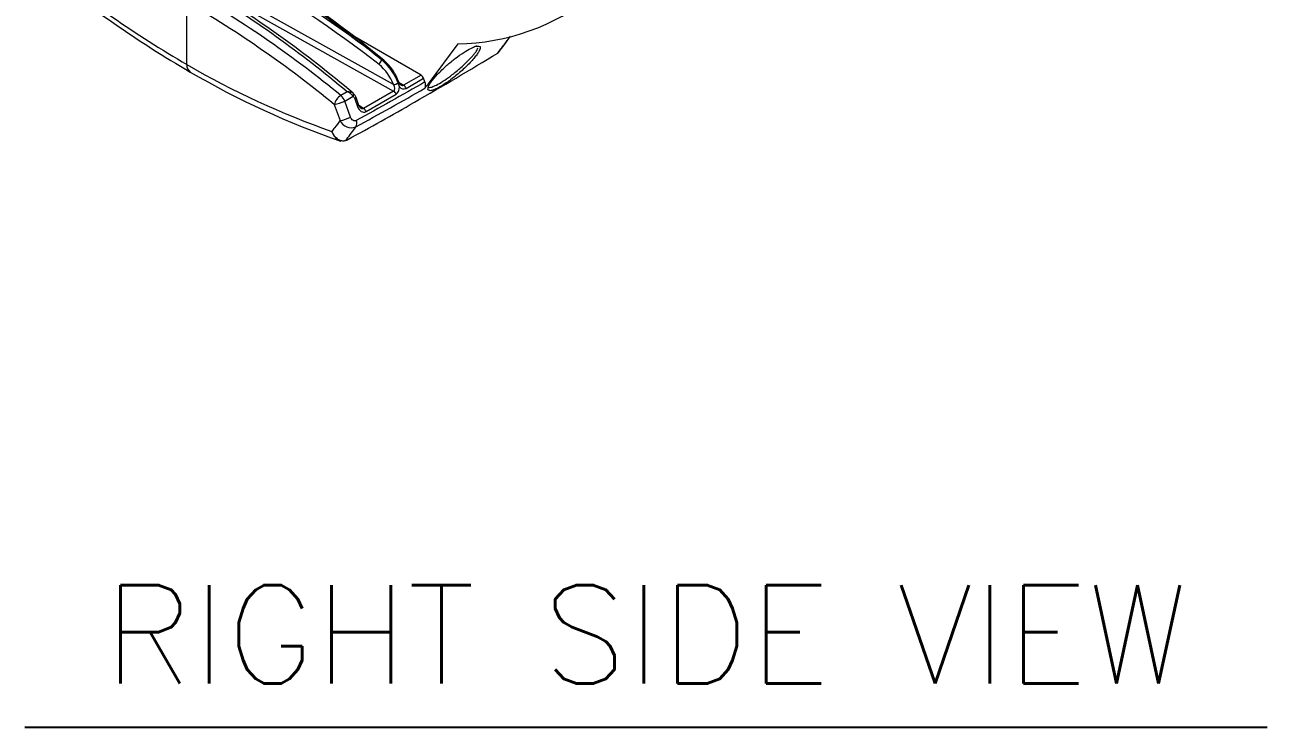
# Model space of a CAD drawing. Extents: x 9.3 to 87, y 1.1 to 68.8.
# Drawn here: x 56.36 to 65.82, y 43.35 to 48.69 of the extents above; entities that cross this region are included whole.
import ezdxf
from ezdxf.enums import TextEntityAlignment as Align

# ---------------------------------------------------------------- set-up
doc = ezdxf.new("R2010")
doc.units = 0
doc.header["$MEASUREMENT"] = 0
doc.linetypes.add('SLD-Solid', pattern=[0])
doc.layers.add('OBJECT', color=7, linetype='CONTINUOUS')
doc.styles.get("Standard").update_dxf_attribs({"font": 'SIMPLEX'})

msp = doc.modelspace()

# ---------------------------------------------------------------- linework, layer by layer
at = {"layer": 'OBJECT', "linetype": 'SLD-Solid', "lineweight": 15}
for p, q in [((57.5935, 48.3919), (57.5935, 48.8666)), ((57.5935, 48.3919), (57.5935, 48.8666)), ((57.9542, 48.8666), (59.1681, 48.1898)), ((59.1667, 48.2392), (57.9754, 48.9033)), ((59.3778, 48.3109), (58.8551, 48.6126)), ((59.6569, 48.5487), (59.4305, 48.2443)), ((59.3778, 48.3109), (59.2438, 48.2336)), ((59.2626, 48.2098), (59.3965, 48.2871)), ((59.4069, 48.2587), (59.3965, 48.2871)), ((58.8142, 48.183), (58.7666, 48.1556)), ((59.1681, 48.1898), (58.9391, 48.0576)), ((59.2077, 48.2563), (59.2076, 48.2565)), ((59.2438, 48.2336), (59.2084, 48.2547)), ((59.4305, 48.2443), (59.4235, 48.2349)), ((58.7157, 48.088), (58.7602, 47.9657)), ((58.7956, 48.1138), (58.8593, 48.1506)), ((58.8401, 47.9916), (58.7956, 48.1138)), ((58.8721, 48.1307), (58.8932, 48.0716)), ((58.9027, 48.0809), (58.8817, 48.1401)), ((58.9027, 48.0809), (58.9027, 48.0811)), ((58.9391, 48.0576), (58.9037, 48.0788)), ((58.9578, 48.0338), (59.1868, 48.166))]:
    msp.add_line(p, q, dxfattribs=at)
at = {"layer": 'OBJECT', "color": 1}
msp.add_line((56.3589, 43.3469), (65.8225, 43.3469), dxfattribs=at)
at = {"layer": 'OBJECT', "linetype": 'SLD-Solid', "lineweight": 15, "flags": 128}
for points in [[(59.9638, 48.4809), (60.0144, 48.5474), (60.0593, 48.6063)], [(59.699, 48.3848), (59.7598, 48.4449), (59.7813, 48.4699)], [(59.9638, 48.4809), (59.9629, 48.4799), (59.9611, 48.4785)], [(59.2018, 48.25), (59.2043, 48.2519), (59.2062, 48.2536), (59.2073, 48.2552), (59.2076, 48.2566), (59.2075, 48.2569)], [(59.2021, 48.2491), (59.2046, 48.2511), (59.2065, 48.2529), (59.2075, 48.2545), (59.2078, 48.2559), (59.2077, 48.2563)], [(59.2078, 48.2561), (59.2075, 48.2568), (59.2075, 48.2569)], [(58.8721, 48.1307), (58.8759, 48.133), (58.8788, 48.1352), (58.8808, 48.1372), (58.8817, 48.1389), (58.8817, 48.1401)], [(58.8932, 48.0716), (58.897, 48.0739), (58.8999, 48.0761), (58.9018, 48.0781), (58.9028, 48.0798), (58.9027, 48.0809)]]:
    msp.add_lwpolyline(points, dxfattribs=at)
at = {"layer": 'OBJECT', "linetype": 'SLD-Solid', "lineweight": 15}
for centre, radius, start, end in [((61.9708, 55.8102), 8.6498, 230.62976, 239.79689), ((61.8867, 55.7655), 8.5324, 230.76161, 239.79066), ((53.8242, 41.7094), 8.5291, 53.07788, 60.71257), ((53.6734, 41.9246), 8.4514, 51.3841, 58.97705), ((53.637, 41.8465), 8.5461, 50.33006, 58.95524), ((53.7507, 41.59), 8.6268, 52.03971, 60.67796), ((53.2649, 41.4336), 8.6864, 50.70097, 59.7879), ((53.233, 41.5647), 8.6575, 49.85963, 58.91395), ((53.2801, 41.5923), 8.6276, 49.70523, 58.97934), ((53.2553, 41.4164), 8.6213, 50.70097, 59.7879), ((59.6301, 50.2488), 1.7003, 270.90547, 308.34945), ((59.9519, 48.49), 0.015, 301.22265, 322.72853), ((59.9571, 48.4814), 0.00494, 301.42585, 324.7097), ((57.6531, 48.3844), 0.0601, 172.82459, 235.87756), ((57.6531, 48.3844), 0.0601, 172.82459, 235.87756), ((60.7872, 53.861), 6.3333, 239.71703, 250.73385), ((59.1132, 48.3772), 0.0579, 125.34799, 165.47854), ((58.835, 48.1165), 0.3537, 20.30043, 51.09527), ((59.0863, 48.4149), 0.0116, 57.6937, 124.4817), ((58.8173, 48.1109), 0.4088, 19.87947, 50.06677), ((58.8415, 48.1293), 0.3875, 19.22503, 49.64772), ((60.8692, 53.8995), 6.4442, 239.71608, 250.95633), ((59.3528, 48.2719), 0.0463, 19.08865, 57.29593), ((58.8227, 48.1138), 0.0698, 57.78349, 96.9772), ((58.7825, 48.0915), 0.0969, 37.57703, 70.87108), ((58.8443, 48.1621), 0.0189, 322.28647, 34.49672), ((58.822, 48.1221), 0.0627, 11.88656, 53.12101), ((42.7126, 77.3672), 33.5968, 298.76796, 299.79299), ((59.1552, 48.3389), 0.1004, 276.61514, 297.6403), ((59.1558, 48.3405), 0.1025, 276.29371, 296.83749), ((59.1431, 48.1509), 0.0463, 19.08865, 57.29593), ((59.1505, 48.2162), 0.0619, 305.93051, 5.93249), ((59.2436, 48.2671), 0.0375, 196.65297, 234.97511), ((59.2448, 48.2455), 0.0399, 215.05777, 296.45103), ((59.2353, 48.2546), 0.0228, 234.80084, 292.06074), ((59.2188, 48.1946), 0.0463, 19.08865, 57.29593), ((59.36, 48.2359), 0.0521, 331.47153, 25.89564), ((58.8259, 48.058), 0.1142, 121.2763, 164.76081), ((58.6942, 48.2907), 0.2038, 276.05442, 299.82979), ((58.7033, 48.0807), 0.098, 19.75874, 49.79459), ((58.9391, 48.0913), 0.0378, 195.98381, 234.91848), ((58.7387, 48.1684), 0.2038, 276.05469, 299.82952), ((58.9305, 48.0788), 0.0228, 234.88291, 291.97791), ((58.9141, 48.0187), 0.0463, 19.08865, 57.29593), ((58.8461, 48.0044), 0.0942, 204.22917, 292.08189), ((58.8346, 47.943), 0.0536, 331.12756, 24.47785), ((58.8003, 47.91), 0.1064, 195.02317, 247.40938)]:
    msp.add_arc(centre, radius, start, end, dxfattribs=at)
for centre, major_axis, ratio, start_param, end_param in [((59.1452, 48.2271), (-0.0237, 0.0368), 0.563555, 3.105908, 4.663539), ((58.9356, 48.0961), (-0.0101, 0.0665), 0.703512, 1.839031, 3.409827)]:
    msp.add_ellipse(centre, major_axis=major_axis, ratio=ratio, start_param=start_param, end_param=end_param, dxfattribs=at)
for points, degree in [([(59.9611, 48.4785), (60.0582, 48.606)], 1), ([(59.0797, 48.4244), (59.0359, 48.4596), (58.9919, 48.4941), (58.9479, 48.528)], 3), ([(59.3264, 48.1043), (59.5383, 48.2257), (59.7498, 48.3505), (59.9611, 48.4785)], 3), ([(59.4069, 48.2587), (59.233, 48.1591), (59.0585, 48.0613), (58.8834, 47.9652)], 3), ([(59.1667, 48.2392), (59.1668, 48.239), (59.1669, 48.2388), (59.167, 48.2387)], 3), ([(59.2021, 48.2491), (59.202, 48.2494), (59.2019, 48.2497), (59.2018, 48.25)], 3), ([(59.2121, 48.2226), (59.2089, 48.2314), (59.2053, 48.2402), (59.2021, 48.2491)], 3), ([(59.4058, 48.211), (59.4117, 48.219), (59.4176, 48.2269), (59.4235, 48.2349)], 3), ([(58.8189, 47.8204), (58.9883, 47.9128), (59.1574, 48.0075), (59.3264, 48.1043)], 3), ([(58.7976, 47.812), (58.7936, 47.8101)], 1), ([(58.803, 47.8128), (58.8077, 47.8146), (58.813, 47.8172), (58.8189, 47.8204)], 3)]:
    msp.add_open_spline(points, degree=degree, dxfattribs=at)
for points, knots in [([(59.4305, 48.2068), (59.4309, 48.2132), (59.4316, 48.2248), (59.4537, 48.2612), (59.4966, 48.3132), (59.5661, 48.3798), (59.6377, 48.4388), (59.7026, 48.4849), (59.7567, 48.5163), (59.7963, 48.5329), (59.8097, 48.5324), (59.8163, 48.5321)], [0, 0, 0, 0, 0.099753, 0.178648, 0.34215, 0.490234, 0.602106, 0.714487, 0.814199, 0.908561, 1, 1, 1, 1]), ([(59.8009, 48.465), (59.794, 48.4561), (59.7731, 48.4287), (59.721, 48.374), (59.6456, 48.3073), (59.5719, 48.2523), (59.512, 48.2153), (59.4696, 48.1965), (59.4462, 48.1901), (59.4418, 48.1936), (59.4413, 48.194)], [0, 0, 0, 0, 0.09071, 0.278411, 0.45673, 0.610492, 0.740989, 0.860985, 0.983315, 1, 1, 1, 1]), ([(59.7813, 48.4699), (59.7869, 48.4773), (59.8023, 48.4974), (59.8064, 48.5101), (59.8091, 48.5182)], [0, 0, 0, 0, 0.366014, 1, 1, 1, 1]), ([(59.8035, 48.5283), (59.8032, 48.5291), (59.8023, 48.532), (59.7957, 48.5303), (59.791, 48.5291)], [0, 0, 0, 0, 0.291079, 1, 1, 1, 1]), ([(59.8163, 48.5321), (59.8169, 48.5322), (59.8269, 48.5331), (59.8291, 48.5195), (59.8218, 48.4955), (59.8064, 48.473), (59.8009, 48.465)], [0, 0, 0, 0, 0.022929, 0.374559, 0.776691, 1, 1, 1, 1]), ([(59.4338, 48.2225), (59.4355, 48.2204), (59.4397, 48.2153), (59.464, 48.2213), (59.504, 48.2397), (59.5568, 48.2721), (59.5995, 48.3028), (59.6482, 48.3404), (59.6752, 48.364), (59.699, 48.3848)], [0, 0, 0, 0, 0.103498, 0.259111, 0.41109, 0.576186, 0.73971, 0.771975, 1, 1, 1, 1]), ([(59.4413, 48.194), (59.4352, 48.1951), (59.4277, 48.1963), (59.43, 48.2051), (59.4305, 48.2068)], [0, 0, 0, 0, 0.813273, 1, 1, 1, 1]), ([(58.8593, 48.1506), (58.8621, 48.1482), (58.8646, 48.1451), (58.8689, 48.1384), (58.8707, 48.1347), (58.8721, 48.1307)], [0, 0, 0, 0, 0.5, 0.5, 1, 1, 1, 1]), ([(58.8834, 47.9652), (58.8793, 47.963), (58.8749, 47.9621), (58.8661, 47.9629), (58.8618, 47.9646), (58.854, 47.9698), (58.8504, 47.9734), (58.8444, 47.9817), (58.842, 47.9864), (58.8401, 47.9916)], [0, 0, 0, 0, 0.25, 0.25, 0.5, 0.5, 0.75, 0.75, 1, 1, 1, 1]), ([(58.7602, 47.9657), (58.7464, 47.9474), (58.7326, 47.9291), (58.7189, 47.9108), (58.7117, 47.9013), (58.7046, 47.8919), (58.6975, 47.8824)], [0.001774252, 0.001774252, 0.001774252, 0.001774252, 0.004640259, 0.004640259, 0.004640259, 0.00612036, 0.00612036, 0.00612036, 0.00612036]), ([(58.803, 47.8128), (58.8262, 47.8436), (58.8494, 47.8744), (58.8726, 47.9052), (58.8756, 47.9092), (58.8786, 47.9131), (58.8815, 47.9171)], [0.000259417, 0.000259417, 0.000259417, 0.000259417, 0.00508, 0.00508, 0.00508, 0.005698078, 0.005698078, 0.005698078, 0.005698078]), ([(58.803, 47.8128), (58.7988, 47.811), (58.7942, 47.8098), (58.7848, 47.8088), (58.7798, 47.8089), (58.7697, 47.8105), (58.7646, 47.812), (58.7544, 47.816), (58.7493, 47.8187), (58.7395, 47.8252), (58.7348, 47.8289), (58.7257, 47.8374), (58.7214, 47.8422), (58.7135, 47.8524), (58.7098, 47.8579), (58.7031, 47.8697), (58.7001, 47.876), (58.6975, 47.8824)], [0, 0, 0, 0, 0.125, 0.125, 0.25, 0.25, 0.375, 0.375, 0.5, 0.5, 0.625, 0.625, 0.75, 0.75, 0.875, 0.875, 1, 1, 1, 1])]:
    msp.add_open_spline(points, degree=3, knots=knots, dxfattribs=at)

# ---------------------------------------------------------------- texts
at = {"layer": 'OBJECT', "color": 1}
msp.add_text('RIGHT SIDE VIEW', height=0.75, dxfattribs=at).set_placement((61.0906, 43.6782), align=Align.CENTER)

doc.saveas('drawing.dxf')
